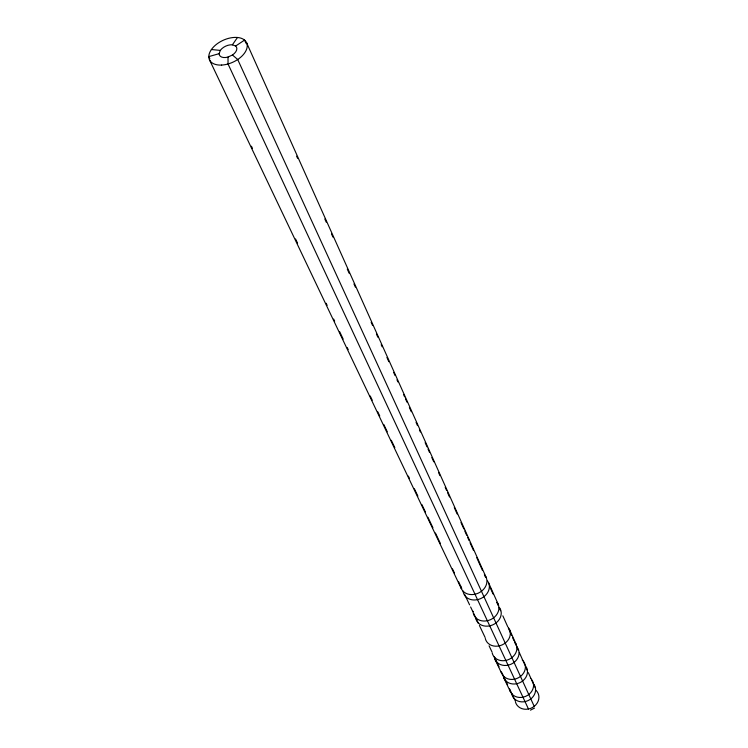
<?xml version="1.0" encoding="UTF-8"?>
<svg xmlns="http://www.w3.org/2000/svg" width="748" height="748" viewBox="0 0 748 748"><rect width="100%" height="100%" fill="white"/><g stroke="black" fill="none" stroke-linecap="round" stroke-linejoin="round"><path stroke-width="1.12" d="M209.814 58.709L208.814 56.605L219.127 53.669L220.314 50.406A9.425 5.535 -24.8 0 1 232.385 44.824L237.481 37.484M534.53 708.076L530.463 710.151M219.127 53.669A9.425 5.535 -24.8 0 0 228.009 57.054L232.45 54.997A9.425 5.535 -24.8 0 0 235.639 46.039L244.559 40.083L245.989 43.281M211.413 49.527L220.314 50.406M232.385 44.824L235.639 46.039M232.45 54.997L237.714 59.513L534.212 706.355M251.431 146.197L252.431 148.3M295.544 238.949L297.554 243.165M326.128 303.249L327.138 305.352M333.655 319.059L334.655 321.163M339.667 331.71L343.173 339.087M347.184 347.521L348.194 349.625M370.251 396.001L372.261 400.217M377.768 411.811L379.778 416.028M383.789 424.462L387.296 431.839M391.307 440.273L394.822 447.65M408.352 476.111L409.362 478.215M414.373 488.753L417.88 496.139M421.891 504.563L425.397 511.941M427.912 517.214L432.924 527.751M435.43 533.025L440.441 543.562M452.475 568.863L454.485 573.08M458.496 581.514L461.787 588.433M464.573 594.305L469.594 604.861M470.604 606.974L473.11 612.247A13.296 11.108 -24.8 0 1 473.045 611.266M473.606 613.276L478.43 623.421M479.384 625.431L485.115 637.474M489.07 645.795L492.034 652.041M499.066 666.805L494.306 656.8A12.725 10.893 -24.8 0 0 511.221 664.14A12.725 10.893 -24.8 0 0 516.597 646.496L518.411 650.545M501.843 672.639L507.593 684.738M509.986 689.778L511.249 692.424M515.194 700.726L511.669 693.312A12.258 10.687 -24.8 0 0 528.069 700.605A12.258 10.687 -24.8 0 0 533.146 683.382L534.82 687.132M209.44 59.718L461.273 588.564M495.073 659.54L501.74 673.537M503.918 678.109L510.332 691.591M528.462 709.001L228.037 63.982L228.009 57.054M246.522 42.589L486.041 577.119M488.491 582.589L498.037 603.898M509.444 629.367L516.027 644.056M296.629 156.164L297.582 158.296M324.819 218.996L326.25 222.193M331.504 233.909L332.935 237.097M347.268 269.046L349.185 273.31M353.963 283.959L355.394 287.157M371.158 322.295L372.588 325.492M376.412 334.01L377.843 337.208M381.19 344.66L382.144 346.791M386.922 357.441L388.838 361.705M393.616 372.354L395.047 375.543M396.954 379.806L397.908 381.938M403.649 394.71L404.603 396.842M405.556 398.974L406.987 402.172M409.38 407.492L411.288 411.755M416.066 422.405L417.496 425.603M419.413 429.857L420.367 431.989M425.144 442.638L427.052 446.893M428.006 449.024L429.446 452.222M431.83 457.542L433.747 461.806M438.515 472.456L439.955 475.653M445.21 487.369L446.64 490.557M447.594 492.689L449.511 496.953M454.288 507.602L457.15 513.988M460.974 522.506L463.835 528.901M464.798 531.024L466.705 535.288M467.659 537.419L469.099 540.617M470.053 542.739L473.391 550.201M476.738 557.653L482.469 570.434M485.611 577.428L484.386 574.688A13.642 11.229 -24.8 0 1 478.393 593.099A13.642 11.229 -24.8 0 1 460.497 585.731M490.183 587.619L493.054 594.024M496.868 602.523L498.271 605.646M499.187 607.703L500.552 610.742M502.834 615.819L507.836 626.974M508.313 628.03L511.613 635.379M512.548 637.483L513.97 640.634M514.867 642.654L516.167 645.533M519.318 652.565L522.946 660.652M523.357 661.578L525.021 665.29M526.433 668.432L527.377 670.535M528.322 672.63L531.145 678.922A12.314 10.715 -24.8 0 0 530.472 678.258M531.538 679.82L532.744 682.494M514.437 641.691A12.791 10.911 -24.8 0 1 509.519 659.138A12.791 10.911 -24.8 0 1 492.203 652.985M508.453 627.722A12.978 10.986 -24.8 0 1 502.301 644.832A12.978 10.986 -24.8 0 1 485.274 638.427M522.263 659.979A12.548 10.818 -24.8 0 1 518.663 677.641A12.548 10.818 -24.8 0 1 501.132 671.741M531.735 679.652A12.314 10.715 -24.8 0 1 525.545 696.407A12.314 10.715 -24.8 0 1 509.566 688.889M525.629 666.019A12.492 10.79 -24.8 0 1 519.308 682.933A12.492 10.79 -24.8 0 1 503.152 675.397M535.839 690.208A12.164 10.65 -24.8 0 1 532.436 707.533A12.164 10.65 -24.8 0 1 515.363 701.643M497.027 602.234A13.296 11.108 -24.8 0 1 490.651 619.615A13.296 11.108 -24.8 0 1 473.278 613.21M487.472 580.915A13.567 11.211 -24.8 0 1 480.356 598.746A13.567 11.211 -24.8 0 1 463.068 591.135M499.365 607.432A13.23 11.089 -24.8 0 1 492.493 624.991A13.23 11.089 -24.8 0 1 475.56 617.39M221.651 65.067A20.43 11.987 -24.8 0 0 246.905 43.562A20.43 11.987 -24.8 0 0 215.508 45.104A20.43 11.987 -24.8 0 0 221.651 65.067"/></g></svg>
